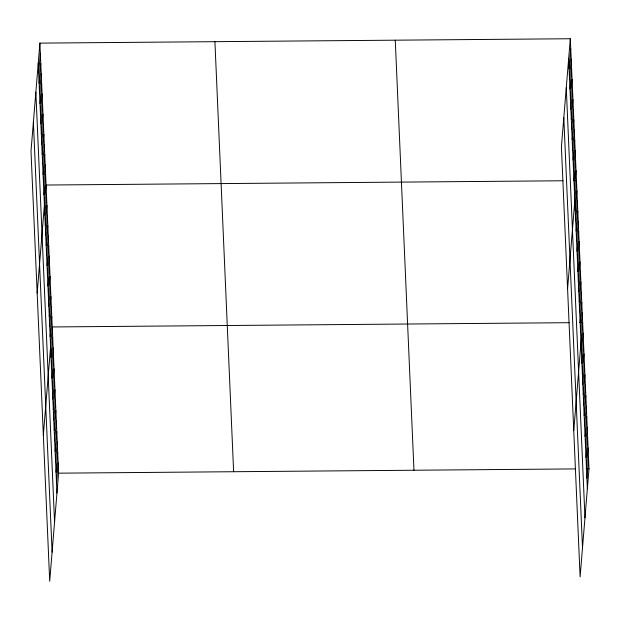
<?xml version="1.0" encoding="UTF-8"?>
<svg xmlns="http://www.w3.org/2000/svg" width="620" height="620" viewBox="0 0 620 620"><rect width="100%" height="100%" fill="white"/><g stroke="black" fill="none" stroke-linecap="round" stroke-linejoin="round"><path stroke-width="0.93" d="M39.889 43.121L31 151.21L49.701 581.258L58.59 473.168L39.889 43.121L570.299 38.742L589 468.79L580.111 576.879L561.41 146.832L570.299 38.742M38.688 73.199L40.323 53.258M39.13 83.336L40.765 63.395M39.572 93.473L41.207 73.532M40.013 103.61L41.649 83.669M40.455 113.747L42.09 93.806M40.889 123.884L42.532 103.943M41.331 134.021L42.974 114.08M41.773 144.158L43.416 124.217M42.214 154.295L43.857 134.354M42.656 164.432L44.291 144.491M43.098 174.569L44.733 154.628M43.54 184.706L45.175 164.765M43.981 194.843L45.617 174.902M37.169 293.121L46.058 185.039L563.007 180.769M44.857 215.109L46.5 195.176M45.299 225.246L46.942 205.313M45.741 235.383L47.384 215.45M46.182 245.52L47.818 225.587M46.624 255.657L48.259 235.724M47.066 265.794L48.701 245.861M47.508 275.931L49.143 255.998M47.949 286.068L49.584 266.135M48.383 296.205L50.026 276.272M48.825 306.342L50.468 286.409M49.267 316.479L50.91 296.546M49.709 326.616L51.352 306.683M50.15 336.753L51.785 316.82M43.346 435.039L52.227 326.957L569.175 322.687M51.041 357.337L52.685 337.396M51.499 367.776L53.142 347.843M51.956 378.223L53.591 358.29M52.406 388.67L54.048 368.729M52.863 399.11L54.498 379.176M53.312 409.557L54.955 389.616M53.77 419.996L55.413 400.063M54.227 430.443L55.862 410.51M54.676 440.89L56.319 420.949M55.134 451.329L56.769 431.396M55.591 461.776L57.226 441.835M56.04 472.223L57.683 452.282M56.498 482.662L58.133 462.729M569.098 68.82L570.741 48.879M569.54 78.957L571.183 59.016M569.982 89.094L571.617 69.153M570.423 99.231L572.058 79.29M570.865 109.368L572.5 89.427M571.307 119.505L572.942 99.564M571.741 129.642L573.384 109.701M572.183 139.779L573.826 119.838M572.624 149.916L574.267 129.975M573.066 160.053L574.709 140.112M573.508 170.19L575.143 150.249M573.95 180.327L575.585 160.386M574.391 190.464L576.027 170.523M567.587 288.742L576.468 180.66L573.585 180.683M575.275 210.738L576.91 190.797M575.709 220.875L577.352 200.934M576.15 231.004L577.793 211.071M576.592 241.141L578.235 221.208M577.034 251.278L578.677 231.345M577.476 261.415L579.111 241.482M577.918 271.552L579.553 251.619M578.359 281.689L579.995 261.756M578.801 291.826L580.436 271.893M579.235 301.963L580.878 282.03M579.677 312.1L581.32 292.167M580.119 322.237L581.761 302.304M580.56 332.374L582.203 312.441M573.756 430.66L582.645 322.578L579.754 322.601M581.459 352.958L583.095 333.017M581.909 363.397L583.552 343.464M582.366 373.844L584.001 353.912M582.816 384.292L584.458 364.351M583.273 394.731L584.916 374.798M583.73 405.178L585.365 385.237M584.179 415.625L585.822 395.684M584.637 426.064L586.272 406.131M585.086 436.511L586.729 416.57M585.543 446.95L587.187 427.017M586.001 457.397L587.636 437.457M586.45 467.844L588.093 447.904M586.908 478.284L588.543 458.35M58.59 473.168L575.538 468.906M586.117 468.813L589 468.79M568.656 58.683L587.365 488.731M566.269 87.769L584.97 517.816M563.805 117.738L582.505 547.786M395.265 40.191L413.966 470.239M214.923 41.68L233.624 471.727M38.246 63.062L56.947 493.109M35.859 92.148L54.56 522.195M33.395 122.117L52.096 552.164"/></g></svg>
